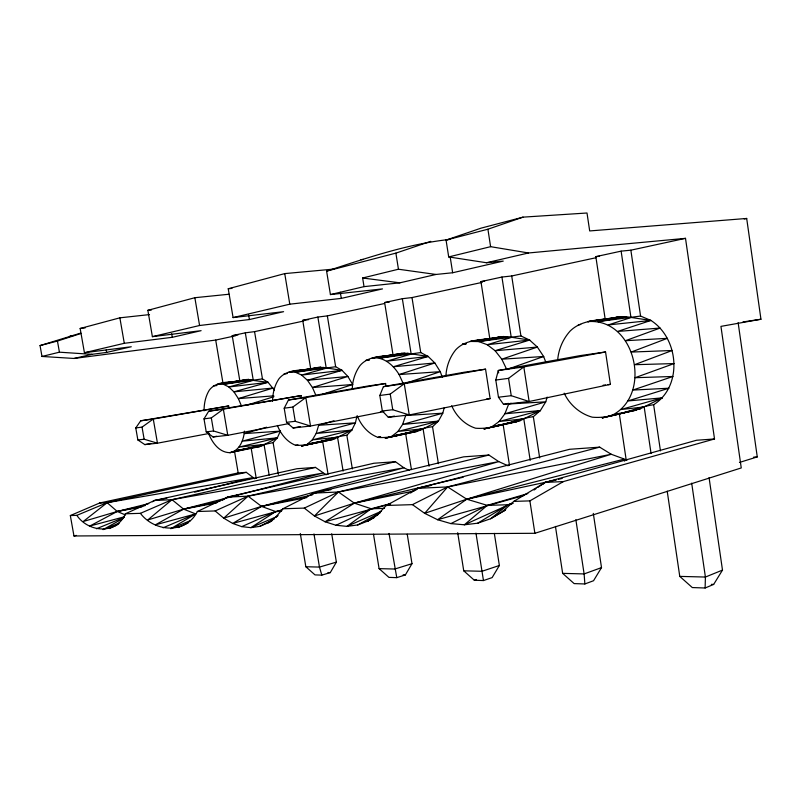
<?xml version="1.0" encoding="UTF-8"?>
<svg xmlns="http://www.w3.org/2000/svg" width="801" height="801" viewBox="0 0 801 801"><rect width="100%" height="100%" fill="white"/><g stroke="black" fill="none" stroke-linecap="round" stroke-linejoin="round"><path stroke-width="1.2" d="M667.203 491.153L679.769 576.39L692.304 587.564L705.12 587.994L705.411 577.05L691.684 483.143M204.045 410.883C204.055 403.664 205.467 396.375 209.301 390.167C217.782 378.903 234.563 383.769 246.328 379.514L268.065 382.337L274.413 390.187M244.435 431.128C243.714 439.969 239.639 450.903 229.827 452.675C218.913 452.555 211.875 442.112 208.34 432.9M272.54 401.331C272.67 393.391 274.493 385.421 278.978 378.773C288.3 367.178 305.582 371.584 318.237 367.419L323.544 367.479L342.057 370.372L347.884 376.46L352.66 384.52L322.172 394.402M352.27 388.835C352.55 380.485 355.143 372.285 360.08 365.506C370.342 353.571 388.185 357.376 401.842 353.341L408.029 353.341L428.155 356.455L434.843 362.973L440.27 371.664L442.342 377.331M445.927 375.759C446.427 366.347 449.751 357.236 455.679 349.877C467.003 337.601 485.456 340.635 500.235 336.78L507.554 336.68L529.611 340.055L537.381 347.073L543.629 356.495L545.731 362.042M557.676 360.09C558.517 349.376 562.863 339.203 570.012 331.183C582.557 318.608 601.691 320.59 617.741 317.006L626.522 316.775L650.903 320.44C679.008 338.252 683.053 386.252 653.646 404.705C633 407.849 613.256 419.203 592.199 417.171C579.954 413.727 569.531 404.695 564.194 393.181M356.685 417.251L355.434 422.838L351.799 430.127L346.843 435.253C329.561 437.246 312.79 446.267 295.529 445.266C286.848 441.842 280.74 433.942 277.396 425.451M444.185 407.799L442.793 413.186L438.417 421.126L432.53 426.723C414.217 428.976 396.555 438.698 378.172 437.446C368.23 433.912 360.961 425.241 357.136 415.629M495.789 380.044L498.292 370.493L580.064 355.624L605.556 351.969L610.402 384.37L529.131 401.511L503.549 404.375L498.462 397.206L495.789 380.044L508.555 378.352L523.814 366.908L605.556 351.969M547.163 397.096L545.761 401.822L540.405 410.533L533.336 416.69C513.902 419.293 495.248 429.797 475.604 428.215C464.77 424.76 456.139 416.059 451.684 405.727M318.668 425.271L316.195 433.461L312.32 439.889L307.344 444.154L335.198 438.588L351.799 430.127L316.195 433.461L355.434 422.838L318.668 425.271L333.937 420.785M405.656 415.519L402.603 424.45L397.937 431.469L392.009 436.134L420.305 430.287L438.417 421.126L402.603 424.45L442.793 413.186L405.656 415.519L409.161 414.457M508.725 403.984L504.89 413.777L499.193 421.506L492.054 426.663L520.5 420.525L540.405 410.533L504.89 413.777L545.761 401.822L508.725 403.984L511.088 403.223M379.824 395.474L383.399 386.663L464.45 372.195L485.546 369.171L490.122 398.598L409.251 414.958L388.335 417.301L382.327 410.973L379.824 395.474L390.237 394.092L404.255 383.729L485.546 369.171M280.38 431.118L242.242 441.171L277.336 437.867L262.017 445.716L234.753 451.023L273.111 442.603L277.336 437.867L280.38 431.118L244.255 433.601L266.653 427.213M383.819 411.634L310.518 426.032L293.096 427.984L286.548 422.327L284.205 408.2L288.45 400.019L367.859 386.032L385.591 383.489L385.992 385.942M300.295 533.496L305.832 566.738L315.003 574.898L321.832 575.128L330.272 572.605L336.38 562.132L331.704 533.786M373.496 534.237L379.093 568.63L388.926 577.381L396.775 577.641L405.366 574.928L411.984 563.694L407.238 534.237M494.337 533.396L499.363 565.496L492.134 577.601L483.464 580.555L474.332 580.244L463.739 570.813L457.701 532.705M593.301 513.391L601.511 567.609L593.551 580.725L584.87 583.959L574.137 583.599L562.652 573.366L555.443 526.407M289.201 423.519L227.784 435.303L213.056 436.956L206.217 431.859L204.005 418.873L208.681 411.243L301.066 395.604L301.456 397.967M705.12 587.994L713.651 584.43L722.492 570.102L709.065 477.636M209.532 433.381L157.457 443.193L144.841 444.605L137.862 439.959L135.769 427.944L140.706 420.805L228.645 405.977L229.056 408.41M326.157 474.823L315.474 467.404L296.961 468.725L154.573 500.485L125.346 513.811C116.495 534.928 88.46 532.525 76.836 515.363L70.328 515.564L73.962 535.969L534.888 533.296L741.255 467.944L720.94 326.377L760.95 319.239L746.692 218.453L589.686 230.938L587.003 213.006L523.043 217.141L481.111 228.135L446.057 240.09L448.7 256.931L486.467 262.738L503.248 261.096L452.655 272.751L435.954 274.463L399.869 282.833L364.024 286.638L330.423 294.578L326.598 271.128C366.878 257.992 407.749 243.874 449.932 239.409M409.461 470.507L403.894 467.794L395.434 461.706L373.947 463.238L227.514 497.111L197.346 511.509C185.962 534.427 154.553 532.114 140.405 513.331L125.346 513.811M197.346 511.509L215.149 510.938L223.729 518.147L232.66 523.433L241.762 526.637L250.843 527.649L259.714 526.377L268.155 522.793L275.965 516.895L282.933 508.775L313.882 493.116L463.689 456.84L488.92 455.048L498.743 461.606L508.094 465.802M312.17 494.938L313.882 493.116L330.953 489.671M282.933 508.775L304.29 508.094L314.443 515.974L325.066 521.761L335.979 525.266L346.933 526.367L357.697 524.955L368.029 520.98L377.661 514.462L386.342 505.471L417.772 488.31L569.611 449.291L599.669 447.148L611.233 454.257L627.023 460.064M416.059 489.942L417.772 488.31L431.128 485.436M486.467 262.738L528.51 252.976L685.506 238.348L714.522 438.968L696.56 440.25L545.131 482.412L513.791 501.396L502.738 511.459L490.602 518.758L477.706 523.203L464.36 524.795L450.883 523.594L437.566 519.719L424.67 513.331L412.435 504.64L386.342 505.471M527.869 493.566L487.288 505.361L464.36 524.795L512.7 502.948M543.298 483.954L545.131 482.412L556.054 479.849M512.83 503.358L508.054 504.75L490.602 518.758L505.471 510.077M284.205 408.2L292.866 407.048L305.812 397.576L385.591 383.489M204.005 418.873L211.314 417.902L223.359 409.171L301.066 395.604M390.437 503.609L371.243 508.765L346.933 526.367L381.276 511.288M135.769 427.944L142.037 427.113L153.271 419.033L228.645 405.977M410.573 493.005L417.772 488.31L447.639 486.928L611.233 454.257L466.773 499.203L437.566 519.719L524.645 495.278M505.771 509.386L502.738 511.459L504.83 510.267M534.027 490.022L536.049 488.64M538.062 487.258L545.131 482.412L563.403 481.571L714.522 438.968M602.302 417.872L635.994 410.172L612.064 415.288C653.165 394.503 635.283 317.556 587.854 321.632L622.107 316.585L598.047 321.612L640.57 316.065L650.903 320.44L617.551 331.444L660.094 328.05L625.431 340.705L667.393 338.332L631.238 352.07L672.199 350.498L634.522 364.715L674.112 363.564L635.043 377.712L672.98 376.48L632.76 390.087L668.915 388.215L627.894 400.951L662.287 397.867L640.169 408.85L602.302 417.872L614.227 414.608M377.661 514.462L379.714 513.121M281.762 510.037L275.704 511.569L250.843 527.649L277.146 516.495M311.779 494.437L313.882 493.116L338.433 491.984L498.743 461.606L354.352 503.148L325.066 521.761L390.588 503.899M378.092 514.622L368.029 520.98L374.568 517.416M275.965 516.895L278.077 515.574M222.237 500.315L227.514 497.111L238.508 494.998M477.706 523.203L508.054 504.75L512.83 503.388M152.46 501.746L154.573 500.485L166.838 498.222M227.514 497.111L248.06 496.159L403.894 467.794L261.537 506.402L232.66 523.433L281.762 510.127M513.791 501.396L529.882 500.885L563.403 481.571M123.374 518.307L103.019 529.631L119.239 523.093M228.405 497.541L183.609 509.136L155.394 524.835L195.664 513.922L183.609 509.136L172.025 499.684L154.573 500.485M357.697 524.955L380.535 512.44M272.47 520.46L268.155 522.793L271.399 521.121M148.716 503.619L117.246 511.469L89.832 526.017L124.105 516.865M259.714 526.377L274.162 519.048M412.435 504.64L447.639 486.928L599.669 447.148M450.883 523.594L487.288 505.361L508.054 504.75M118.528 523.994L115.244 525.556L117.497 524.565M178.202 527.569L188.345 522.723M304.29 508.094L338.433 491.984L488.92 455.048M335.979 525.266L371.243 508.765L384.53 508.375M109.326 528.57L116.155 525.466M215.149 510.938L248.06 496.159L395.434 461.706M241.762 526.637L275.704 511.569L281.541 511.398M140.405 513.331L172.025 499.684L315.474 467.404M70.328 515.564L99.594 503.028L238.177 472.92L246.308 472.34L254.728 478.748M163.114 527.789L195.664 513.922L170.773 528.72L190.288 520.68M76.836 515.363L107.164 502.678L246.308 472.34M96.47 528.76L124.185 517.346M722.492 570.102L705.411 577.05L679.769 576.39M601.511 567.609L584.119 573.927L562.652 573.366M446.057 240.09L487.909 229.216L523.043 217.141M326.598 271.128L395.884 253.126L430.738 241.341M405.767 383.289L440.27 371.664L399.098 374.558C393.491 365.276 383.939 356.585 372.325 357.977L404.905 353.091L379.464 358.187L420.745 352.59L428.155 356.455L393.351 366.748L434.843 362.973L399.098 374.558L402.983 383.008M474.332 580.244L476.505 579.513M624.67 461.126L623.538 459.303L466.773 499.203L424.67 513.331L447.639 486.928L466.773 499.203L487.288 505.361M499.363 565.496L481.972 571.283L463.739 570.813M235.574 335.759L215.699 340.065L74.082 358.458L41.982 356.455L40.05 345.581L80.761 333.106M40.05 345.581L57.452 341.056L80.851 333.506M463.178 477.216L354.352 503.148L314.443 515.974L338.433 491.984L354.352 503.148L371.243 508.765M247.749 404.905L273.882 396.685M311.549 495.068L261.537 506.402L223.729 518.147L248.06 496.159L261.537 506.402L275.704 511.569M739.443 462.447L757.275 456.91L738.132 322.673M529.611 340.055L495.108 350.728L487.248 344.72L478.788 341.566L470.337 341.446L503.869 336.46L478.788 341.566L520.92 335.939L529.611 340.055L487.248 344.72L511.258 337.471L501.937 277.046L511.709 275.975L595.844 257.762M411.984 563.694L394.773 569.03L379.093 568.63M220.045 501.206L183.609 509.136L147.774 519.959L172.025 499.684L322.853 473.081L230.828 496.91M145.231 505.571L117.246 511.469L83.244 521.511L107.164 502.678L252.796 477.656L194.703 492.144M336.38 562.132L319.459 567.088L305.832 566.738M342.057 370.372L307.424 380.275L301.617 375.068L295.449 372.245L289.351 371.964L320.861 367.218L295.449 372.245L335.649 366.728L342.057 370.372L301.617 375.068L326.247 368.22L317.867 317.056L327.349 315.884L384.53 303.509M662.287 397.867L620.815 409.541L644.174 406.948L651.073 453.506M268.065 382.337L233.922 391.849L228.836 386.973L223.459 384.29L218.182 383.969L248.6 379.364L223.459 384.29L262.458 378.893L268.065 382.337L228.836 386.973L253.286 380.355L245.316 332.826L254.568 331.644L303.769 320.991M244.135 380.115L246.328 379.514M74.082 358.458L91.925 354.322L106.633 352.42L131.274 346.753L84.425 352.72L80.16 328.48L119.87 317.827L149.517 314.593M84.425 352.72L124.295 343.299L172.275 337.311L201.111 330.673L152.39 336.65L147.855 310.317L194.853 297.712L229.036 294.237M152.39 336.65L199.579 325.506L249.401 319.549L283.594 311.679L233.081 317.586L228.235 288.76L284.745 273.602L334.037 269.076M540.405 410.533L499.193 421.506L523.794 418.823L530.202 460.375M315.704 368.08L318.237 367.419M380.625 437.036L378.172 437.446L380.515 436.845M401.842 353.341L372.325 357.977M438.417 421.126L397.937 431.469L423.068 428.755L429.046 466.222M513.471 422.307L517.035 421.686L484.004 428.925L499.273 425.061M496.72 337.662L500.235 336.78M351.799 430.127L312.32 439.889L337.541 437.186L343.098 471.068M41.982 356.455L59.424 352.19L91.925 354.322M364.024 286.638L362.633 277.997L398.447 269.226L435.954 274.463M448.7 256.931L490.602 246.678L528.51 252.976M615.619 317.516L617.741 317.006M277.336 437.867L238.988 447.108L264.02 444.435L269.166 475.123M385.271 438.147L417.401 431.339L385.271 438.147L406.588 433.051M233.081 317.586L289.792 304.18L341.296 298.393L382.498 288.901L330.423 294.578M558.487 479.278L562.132 478.427M73.962 535.969L76.385 535.398M330.162 440.019L332.725 439.529L301.607 445.967L327.529 440.039M612.064 415.288L640.169 408.85M484.004 428.925L512.29 422.578M254.167 447.288L229.827 452.675L259.884 446.588L255.379 447.018M744.249 218.983L746.692 218.453M239.91 381.306L232.22 335.669L245.316 332.826M310.618 368.3L302.728 320.35L317.867 317.056M392.981 354.643L384.63 302.548L402.342 298.703L412.004 297.561L482.232 282.363M489.791 338.553L480.95 281.612L501.937 277.046M605.206 319.339L595.844 256.64L621.125 251.144L630.858 250.182L685.506 238.348M492.054 426.663L520.5 420.525M466.773 499.203L556.014 480.009M301.607 445.967L328.971 440.26M503.549 404.375L508.405 403.364M392.009 436.134L420.305 430.287M354.352 503.148L414.097 490.983M388.335 417.301L394.442 416.069M307.344 444.154L335.198 438.588M378.172 437.446L380.575 436.966M578.292 324.926L580.725 324.445M611.073 318.508L613.496 318.027L611.053 318.377M293.096 427.984L300.395 426.553M261.537 506.402L306.973 497.531M466.072 343.869L462.457 344.3L466.122 343.589M493.046 338.372L495.489 337.892M234.753 451.023L262.017 445.716M369.411 359.779L365.727 360.49L369.361 359.869M392.73 355.284L395.193 354.813M213.356 385.982L217.011 385.511M235.854 381.687L238.217 381.236M240.58 380.785L242.953 380.335L218.182 383.969M283.734 374.207L287.289 373.526M307.414 369.672L309.787 369.211M312.15 368.76L314.523 368.31M213.056 436.956L216.721 436.255M183.609 509.136L216.66 502.898M144.841 444.605L150.948 443.464M99.594 503.028L107.164 502.678L117.246 511.469L141.847 506.943M223.459 384.29L250.933 379.634M295.449 372.245L323.544 367.479M379.464 358.187L408.029 353.341M462.457 344.3L466.022 343.699M478.788 341.566L507.554 336.68M598.047 321.612L626.522 316.775M295.529 445.266L297.992 444.865M742.938 321.952L760.95 319.239M289.351 371.964L314.503 368.26M470.337 341.446L489.521 338.693M491.924 338.342L495.519 337.832M587.854 321.632L608.61 318.718M140.706 420.805L153.271 419.033L157.457 443.193L144.14 439.218L137.862 439.959M208.681 411.243L223.359 409.171L227.784 435.303L213.547 430.988L206.217 431.859M288.45 400.019L305.812 397.576L310.518 426.032L295.229 421.306L286.548 422.327M383.399 386.663L404.255 383.729L409.251 414.958L392.75 409.742L382.327 410.973M232.22 335.669L237.977 334.938M302.728 320.35L308.625 319.619M384.63 302.548L389.446 301.977M498.462 397.206L511.238 395.694L529.131 401.511L523.814 366.908L498.292 370.493L498.673 372.916M380.445 411.564L382.818 411.283M486.597 399.008L490.122 398.598M603.103 385.231L605.536 384.951M607.969 384.66L610.402 384.37M70.098 335.909L73.752 335.479M428.155 356.455L386.643 361.171L411.173 354.112L402.342 298.703M480.95 281.612L484.605 281.201M80.16 328.48L85.106 327.919M147.855 310.317L151.529 309.927M650.903 320.44L608.189 324.946L630.958 317.576L621.125 251.144M595.844 256.64L599.498 256.27M228.235 288.76L231.95 288.39M360.981 259.634L363.354 259.424M273.772 395.844L238.358 398.608L233.922 391.849L273.191 388.034L238.358 398.608L241.381 405.757M352.66 384.52L312.45 387.524L307.424 380.275L347.884 376.46L312.45 387.524L315.834 395.213M753.671 457.111L757.275 456.91M327.989 572.535L330.272 572.605M403.113 574.858L405.366 574.928M711.328 584.36L713.651 584.43M362.633 277.997L399.869 282.833M117.246 511.469L125.577 515.023M321.832 575.128L319.459 567.088L313.962 533.947M396.775 577.641L389.006 533.446M57.452 341.056L59.424 352.19M142.037 427.113L144.14 439.218M119.87 317.827L124.295 343.299M106.213 350.017L106.633 352.42M171.674 333.777L172.275 337.311M215.699 340.065L222.978 383.118M234.423 450.773L238.177 472.92M194.853 297.712L199.579 325.506M211.314 417.902L213.547 430.988M254.568 331.644L262.458 378.893M273.111 442.603L278.408 474.322M248.58 314.653L249.401 319.549M251.154 448.17L256.25 478.427M284.745 273.602L289.792 304.18M292.866 407.048L295.229 421.306M327.349 315.884L335.649 366.728M346.843 435.253L352.34 468.925M322.613 441.151L328.06 474.262M340.295 292.235L341.296 298.393M483.464 580.555L475.964 533.126M405.737 434.182L411.414 469.586M390.237 394.092L392.75 409.742M412.004 297.561L420.745 352.59M432.53 426.723L438.397 463.679M395.884 253.126L398.447 269.226M450.192 256.991L452.655 272.751M503.148 424.6L509.456 465.211M511.709 275.975L520.92 335.939M533.336 416.69L539.674 457.942M487.909 229.216L490.602 246.678M529.882 500.885L534.888 533.296M508.555 378.352L511.238 395.694M575.859 519.699L584.119 573.927L584.87 583.959M619.213 413.146L626.182 459.844M630.858 250.182L640.57 316.065M653.646 404.705L660.455 450.893M543.629 356.495L506.783 369.551L501.786 359.198L495.108 350.728L537.381 347.073L501.786 359.198L543.629 356.495"/></g></svg>
